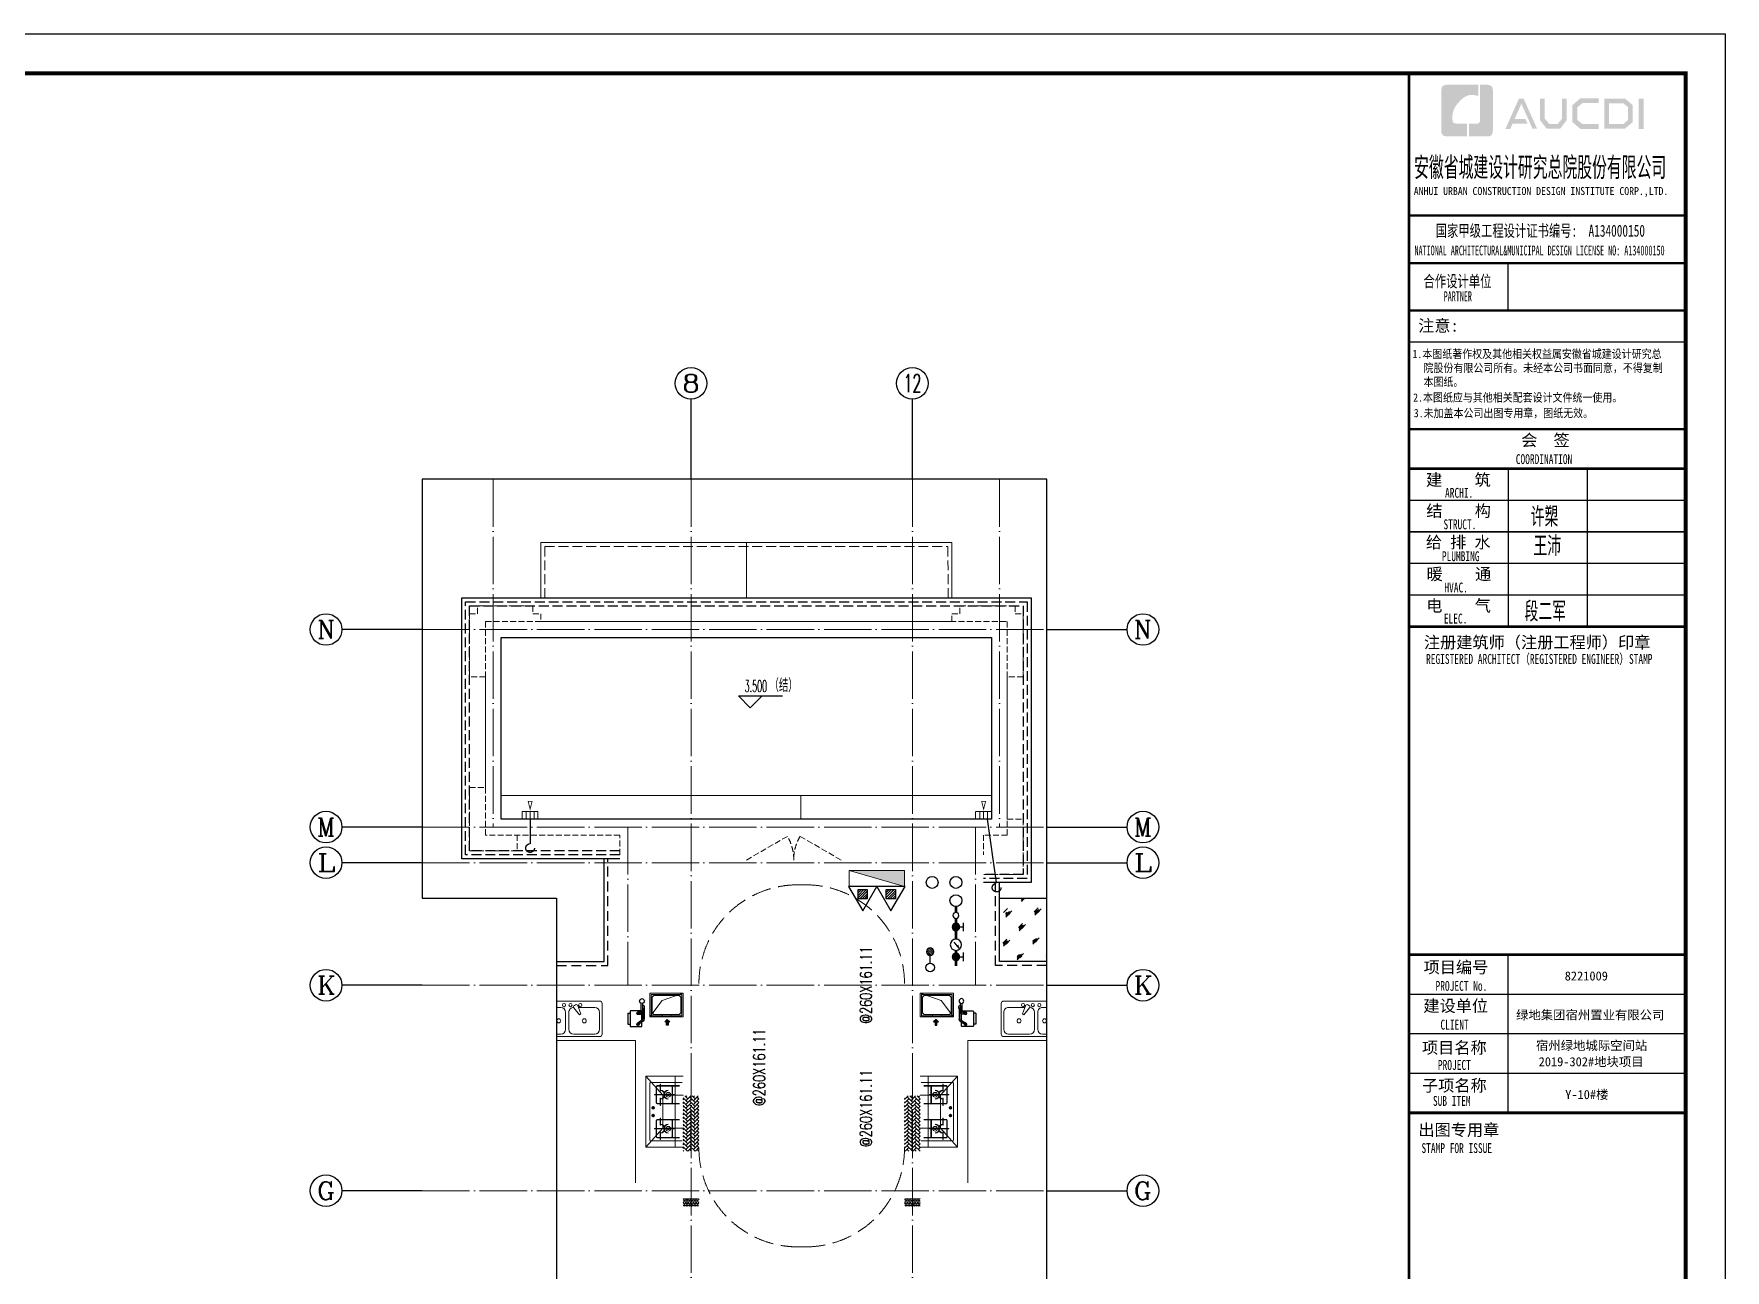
# Model space of a CAD drawing. Extents: x 27938 to 725830, y -209821 to 1628073.
# Drawn here: x 414690 to 436080, y 56657 to 72298 of the extents above; entities that cross this region are included whole.
import ezdxf
from ezdxf.enums import TextEntityAlignment as Align

# ---------------------------------------------------------------- set-up
doc = ezdxf.new("R2010")
doc.units = 0
doc.header["$LTSCALE"] = 1000
doc.header["$MEASUREMENT"] = 0
for name, pattern in [('#P_--_20B1_001_t3$0$DASH', [0.35, 0.25, -0.1]), ('__DASH', [0.35, 0.25, -0.1]), ('DASH', [0.35, 0.25, -0.1]), ('DOTE', [2.42, 2, -0.2, 0.02, -0.2]), ('HIDDEN', [0.375, 0.25, -0.125])]:
    doc.linetypes.add(name, pattern=pattern)
for name, color, linetype in [('AH-FURNITURE', 1, 'Continuous'), ('AXIS', 3, 'Continuous'), ('AXIS_TEXT', 4, 'Continuous'), ('DIM_ELEV', 3, 'Continuous'), ('DIM_SYMB', 3, 'Continuous'), ('EQUIP_地漏', 7, 'Continuous'), ('EQUIP_消防', 7, 'Continuous'), ('PUB_TEXT', 4, 'Continuous'), ('ROOF', 183, 'Continuous'), ('VPIPE-凝结', 150, 'Continuous'), ('VPIPE-废水', 31, 'Continuous'), ('VPIPE-消防', 1, 'TG_X'), ('VPIPE-给水', 3, 'TG_J'), ('VPIPE-雨水', 4, 'DASH'), ('保温', 6, 'Continuous'), ('图框', 140, 'Continuous'), ('图签文字', 147, 'Continuous'), ('建筑-排气道', 9, 'Continuous'), ('污水', 3, 'Continuous'), ('看线', 251, 'Continuous'), ('给水', 4, 'Continuous')]:
    doc.layers.add(name, color=color, linetype=linetype)
for name, color, linetype, lineweight in [('DOTE', 19, 'DOTE', 9), ('EQUIP_消火栓', 242, 'Continuous', 18), ('LVTRY', 1, 'Continuous', 13), ('PUB_HATCH', 8, 'Continuous', 9), ('STAIR', 2, 'Continuous', 18), ('WINDOW', 144, 'Continuous', 15), ('图签', 147, 'Continuous', 18), ('平面-分水线', 214, 'Continuous', 15), ('平面-排水沟', 86, 'Continuous', 15), ('平面-看线', 45, 'Continuous', 15), ('立面-洞口示意', 152, 'Continuous', 13)]:
    doc.layers.add(name, color=color, linetype=linetype, lineweight=lineweight)
doc.layers.add('yichutu', color=7, linetype='Continuous', true_color=0xffffff, plot=False)
doc.styles.add('_TCH_AXIS', font='COMPLEX', dxfattribs={"bigfont": 'GBCBIG'})
doc.styles.add('_TCH_DIM', font='SIMPLEX.shx', dxfattribs={"width": 0.7, "bigfont": 'GBCBIG.shx'})
doc.styles.add('COMPLEX', font='COMPLEX')
doc.styles.add('DIM_FONT', font='SIMPLEX.shx', dxfattribs={"width": 0.56})
doc.styles.add('HT', font='')
doc.styles.add('TG_LINETYPE', font='SIMPLEX', dxfattribs={"width": 0.8, "height": 3, "bigfont": 'HZTXT'})
doc.styles.add('宋体', font='', dxfattribs={"height": 50})
doc.styles.add('建筑图签-1', font='', dxfattribs={"width": 0.7})
doc.styles.add('建筑图签-2', font='TXT.shx', dxfattribs={"width": 0.5, "bigfont": 'HZTXT.shx'})
doc.styles.get('HT').set_extended_font_data('SimHei')
doc.styles.get('宋体').set_extended_font_data('SimSun')
doc.styles.get('建筑图签-1').set_extended_font_data('SimHei')
doc.linetypes.add('TG_J', pattern='A,2,-0.22,["J",TG_LINETYPE,S=0.1,R=0,X=-0.18,Y=-0.15],0', length=2.22)
doc.linetypes.add('TG_X', pattern='A,4,-0.3,["X",TG_LINETYPE,S=0.1,R=0,X=-0.23,Y=-0.15],0', length=4.3)
pattern_1 = [(45, (-79480.94, -466186.094), (0, 47.4157523), [100.584, -33.528]), (135, (-79457.232, -466162.387), (3e-15, 47.4157523), [100.584, -33.528])]
pattern_2 = [(90, (-79480.94, -467536.094), (-16.49778, 1e-15), [9.525, -19.05]), (210, (-79480.94, -467536.094), (8.24889, -14.2874966), [9.525, -19.05]), (150, (-79480.94, -467526.569), (-8.24889, -14.2874966), [9.525, -19.05])]

# ---------------------------------------------------------------- blocks, each defined once
blk = doc.blocks.new('A$C60D053AF')
at = {"layer": 'AH-FURNITURE', "color": 8}
for p, q in [((233, -90), (128, -90)), ((233, -110), (128, -110)), ((193, -71), (328, -71)), ((193, -91), (328, -91)), ((245, -129), (245, -122)), ((265, -129), (265, -122)), ((342, -97), (370, -143)), ((356, -83), (384, -129)), ((255, -281), (255, -251)), ((255, -281), (393, -281)), ((393, -281), (393, -251))]:
    blk.add_line(p, q, dxfattribs=at)
for points in [[(170, -68, 1), (170, -94), (193, -94), (193, -68)], [(234, -251), (414, -251, 0.414214), (424, -241), (424, -111, 0.414214), (414, -101), (234, -101, 0.414214), (224, -111), (224, -241, 0.414214)], [(268, -122), (268, -107, 0.414214), (248, -87), (233, -87), (233, -113), (242, -113), (242, -122)], [(242, -152, 1), (268, -152), (268, -129), (242, -129)], [(384, -161, 1), (402, -143), (386, -127), (368, -145)]]:
    blk.add_lwpolyline(points, format="xyb", close=True, dxfattribs=at)
for centre, radius in [((100, -100), 30), ((255, -152), 15), ((255, -152), 10), ((393, -152), 15), ((393, -152), 10)]:
    blk.add_circle(centre, radius, dxfattribs=at)
for radius in [40, 20]:
    blk.add_arc((328, -111), radius, 45, 90, dxfattribs=at)
blk = doc.blocks.new('*U69')
h = blk.add_hatch(color=5)
h.set_gradient(color1=(0, 0, 255), rotation=180, tint=1)
h.paths.add_polyline_path([(0, 0), (-6.35, -6.35), (-6.35, -2.159), (-15, -2.159), (-15, 2.159), (-6.35, 2.159), (-6.35, 6.35)])
at = {"color": 0, "linetype": 'Continuous'}
blk.add_lwpolyline([(0, 0), (-6.35, -6.35), (-6.35, -2.159), (-15, -2.159), (-15, 2.159), (-6.35, 2.159), (-6.35, 6.35)], close=True, dxfattribs=at)
blk = doc.blocks.new('sgrsefv')
at = {"layer": 'PUB_HATCH'}
blk.add_hatch(color=256, dxfattribs=at).paths.add_polyline_path([(1112933, 840916), (1112933, 840646), (1113073, 840646), (1113073, 840661), (1112968, 840661), (1112948, 840681), (1112948, 840881), (1112968, 840901), (1113288, 840901), (1113308, 840881), (1113308, 840681), (1113288, 840661), (1113183, 840661), (1113183, 840646), (1113323, 840646), (1113323, 840916)])
at = {"layer": 'LVTRY', "color": 1}
for p, q in [((1113073, 840661), (1113073, 840646)), ((1113183, 840661), (1113183, 840646))]:
    blk.add_line(p, q, dxfattribs=at)
for points in [[(1112918, 840931), (1113338, 840931), (1113338, 840631), (1112918, 840631)], [(1112933, 840916), (1113323, 840916), (1113323, 840646), (1112933, 840646)], [(1113288, 840661), (1112968, 840661), (1112948, 840681), (1112948, 840881), (1112968, 840901), (1113288, 840901), (1113308, 840881), (1113308, 840681), (1113288, 840661)]]:
    blk.add_lwpolyline(points, close=True, dxfattribs=at)
at = {"layer": '立面-洞口示意'}
blk.add_lwpolyline([(1112918, 840931), (1113182, 840837), (1113338, 840631)], dxfattribs=at)
at = {"layer": '建筑-排气道', "xscale": -5, "yscale": 5, "zscale": 5, "rotation": 270}
blk.add_blockref('*U69', (1113118, 840599), dxfattribs=at)
blk = doc.blocks.new('$TwtSys$00000434')
for p, q in [((-0.5, 0.5), (-0.5, -0.5)), ((-0.5, -0.5), (0.5, 0.5)), ((0.5, 0.5), (-0.5, 0.5)), ((0.5, -0.5), (0.5, 0.5)), ((-0.5, -0.5), (0.5, -0.5))]:
    blk.add_line(p, q)
blk.add_solid([(0.5, -0.5), (0.5, 0.5), (-0.5, -0.5)])
blk = doc.blocks.new('$TwtSys$00000546')
h = blk.add_hatch()
h.set_pattern_fill('ANSI31', color=1, scale=200, style=0)
h.set_pattern_definition([(45, (-38543.802, -6670.83), (-17.67767, 17.67767), [])])
h.paths.add_polyline_path([(-65, 174), (65, 174), (65, 44), (-65, 44)])
at = {"color": 1}
for points in [[(0, 344), (-198, 0), (198, 0)], [(-65, 174), (65, 174), (65, 44), (-65, 44)]]:
    blk.add_lwpolyline(points, close=True, dxfattribs=at)
blk = doc.blocks.new('A$C2705576B')
at = {"layer": '给水'}
h = blk.add_hatch(color=256, dxfattribs=at)
edge = h.paths.add_edge_path()
edge.add_arc((417, -1741), 47.2, 0, 360)
h = blk.add_hatch(color=256, dxfattribs=at)
edge = h.paths.add_edge_path()
edge.add_arc((795, -1741), 47.2, 0, 360)
for p, q in [((363, -1645), (472, -1645)), ((417, -1741), (417, -1645)), ((601, -1768), (525, -1704)), ((525, -1704), (564, -1715)), ((740, -1645), (849, -1645)), ((795, -1741), (795, -1645))]:
    blk.add_line(p, q, dxfattribs=at)
at = {"layer": '给水', "const_width": 35.4}
for points in [[(499, -1741), (302, -1741)], [(903, -1741), (641, -1741)], [(1053, -1741), (978, -1741)]]:
    blk.add_lwpolyline(points, dxfattribs=at)
at = {"layer": '给水'}
for centre, radius in [((417, -1741), 47.2), ((570, -1741), 70.8), ((795, -1741), 47.2), ((941, -1741), 37.5)]:
    blk.add_circle(centre, radius, dxfattribs=at)
blk = doc.blocks.new('$TwtSys$00000141')
at = {"color": 1}
for p, q in [((-47, 4), (-5, 46)), ((-47, 4), (-5, 46)), ((-44, -18), (18, 44)), ((-44, -18), (18, 44)), ((-33, -33), (33, 33)), ((-33, -33), (33, 33)), ((-16, -44), (44, 16)), ((-16, -44), (44, 16)), ((6, -46), (46, -6)), ((6, -46), (46, -6))]:
    blk.add_line(p, q, dxfattribs=at)
blk.add_circle((0, 0), 47, dxfattribs=at)
blk.add_circle((0, 0), 47, dxfattribs=at)
blk = doc.blocks.new('yct-841-594-84100-59399.9999999999-100-1000.0')
at = {"layer": 'yichutu', "color": 7, "true_color": 0xffffff}
blk.add_lwpolyline([(0, 0), (0, 59400), (84100, 59400), (84100, 0)], close=True, dxfattribs=at)
blk = doc.blocks.new('_AXISO')
blk.add_circle((0, 0), 0.5)
at = {"layer": 'AXIS_TEXT', "style": 'COMPLEX', "width": 1.041667}
blk.add_attdef('A', text='', height=0.56, dxfattribs=at).set_placement((-0.25, -0.28), (0.25, -0.28), align=Align.FIT)
blk = doc.blocks.new('DFSFSF')
at = {"layer": '平面-分水线'}
for p, q in [((697142, 775568), (697142, 775668)), ((697342, 775668), (697143, 775668)), ((697193, 775568), (697193, 775668)), ((697243, 775568), (697243, 775668)), ((697292, 775568), (697292, 775668)), ((697342, 775668), (697342, 775568)), ((697342, 775568), (697342, 775668)), ((697342, 775568), (697143, 775568))]:
    blk.add_line(p, q, dxfattribs=at)
blk = doc.blocks.new('DFGDGDGD')
at = {"layer": '平面-分水线', "const_width": 10}
blk.add_lwpolyline([(697268, 775441), (697243, 775541), (697218, 775441)], close=True, dxfattribs=at)
blk.add_blockref('DFSFSF', (0, 0))
blk = doc.blocks.new('院标1')
h = blk.add_hatch(color=150)
h.dxf.hatch_style = 1
h.set_gradient(color1=(33, 113, 253), color2=(33, 113, 253), tint=1, name='INVCURVED')
edge = h.paths.add_edge_path()
edge.add_spline(control_points=[(116373, 648379), (116379, 648379), (116382, 648379), (116391, 648379), (116391, 648379), (116391, 648379), (116616, 648379), (116616, 648379), (116616, 648379), (116616, 648379), (116616, 648054), (116616, 648054), (116616, 648054), (116616, 648054), (116108, 648054), (116108, 648054), (116108, 648054), (116028, 648054), (115963, 648111), (115963, 648199), (115963, 648199), (115963, 648199), (115963, 649215), (115963, 649215), (115963, 649215), (115963, 649295), (116018, 649360), (116108, 649360), (116108, 649360), (116108, 649360), (116897, 649360), (116897, 649360), (116897, 649360), (116897, 649360), (116897, 649080), (116897, 649080), (116897, 649080), (116897, 649080), (116566, 649140), (116356, 648859), (116356, 648859), (116245, 648719), (116240, 648545), (116247, 648466), (116247, 648466), (116254, 648386), (116247, 648466), (116247, 648466), (116247, 648466), (116247, 648466), (116258, 648374), (116373, 648379)], knot_values=[0, 0, 0, 0, 0.071429, 0.071429, 0.071429, 0.107143, 0.142857, 0.142857, 0.142857, 0.178571, 0.214286, 0.214286, 0.214286, 0.25, 0.285714, 0.285714, 0.285714, 0.321429, 0.357143, 0.357143, 0.357143, 0.392857, 0.428571, 0.428571, 0.428571, 0.464286, 0.5, 0.5, 0.5, 0.535714, 0.571429, 0.571429, 0.571429, 0.607143, 0.642857, 0.642857, 0.642857, 0.678571, 0.714286, 0.714286, 0.714286, 0.75, 0.785714, 0.785714, 0.785714, 0.821429, 0.857143, 0.857143, 0.857143, 0.928571, 1, 1, 1, 1], degree=3, periodic=0)
h = blk.add_hatch(color=150)
h.dxf.hatch_style = 1
h.set_gradient(color1=(33, 113, 253), color2=(33, 113, 253), tint=1, name='INVCURVED')
edge = h.paths.add_edge_path()
edge.add_spline(control_points=[(117268, 649215), (117268, 649215), (117268, 648199), (117268, 648199), (117268, 648199), (117268, 648114), (117212, 648054), (117123, 648054), (117123, 648054), (117123, 648054), (116663, 648054), (116663, 648054), (116663, 648054), (116663, 648054), (116663, 648379), (116663, 648379), (116663, 648379), (116663, 648379), (116865, 648379), (116865, 648379), (116865, 648379), (116907, 648379), (116941, 648413), (116941, 648455), (116941, 648455), (116941, 648455), (116941, 649360), (116941, 649360), (116941, 649360), (116941, 649360), (117123, 649360), (117123, 649360), (117123, 649360), (117204, 649360), (117268, 649306), (117268, 649215)], knot_values=[0, 0, 0, 0, 0.1, 0.1, 0.1, 0.15, 0.2, 0.2, 0.2, 0.25, 0.3, 0.3, 0.3, 0.35, 0.4, 0.4, 0.4, 0.45, 0.5, 0.5, 0.5, 0.55, 0.6, 0.6, 0.6, 0.65, 0.7, 0.7, 0.7, 0.75, 0.8, 0.8, 0.8, 0.9, 1, 1, 1, 1], degree=3, periodic=0)
blk = doc.blocks.new('A$C4D993397')
at = {"layer": '图框'}
h = blk.add_hatch(color=256, dxfattribs=at)
h.paths.add_polyline_path([(40957, -821), (41019, -821), (41019, -1206), (40957, -1206)])
h.paths.add_polyline_path([(40580, -879), (40580, -1142), (40761, -1142), (40823, -1089), (40823, -929), (40762, -879)], flags=16)
h.paths.add_polyline_path([(40521, -820), (40521, -1201), (40782, -1201), (40882, -1116), (40882, -902), (40784, -820)])
h.paths.add_polyline_path([(40450, -818), (40450, -876), (40246, -876), (40180, -931), (40180, -1091), (40246, -1142), (40451, -1142), (40451, -1203), (40219, -1203), (40118, -1116), (40118, -902), (40217, -818)])
h.paths.add_polyline_path([(39708, -819), (39769, -819), (39769, -1074), (39826, -1140), (39931, -1140), (39988, -1074), (39988, -819), (40045, -819), (40045, -1093), (39963, -1202), (39794, -1202), (39708, -1092)])
h.paths.add_polyline_path([(39442, -820), (39501, -820), (39672, -1202), (39614, -1202), (39473, -885), (39386, -1079), (39522, -1079), (39552, -1137), (39361, -1137), (39332, -1203), (39271, -1203)])
for p, q in [((38052, -2300), (41552, -2300)), ((38052, -2300), (41552, -2300)), ((38052, -2900), (41552, -2900))]:
    blk.add_line(p, q, dxfattribs=at)
blk.add_lwpolyline([(0, 0), (42050, 0), (42050, -29700), (0, -29700)], close=True, dxfattribs=at)
blk.add_lwpolyline([(0, 0), (42050, 0), (42050, -29700), (0, -29700)], close=True, dxfattribs=at)
at = {"layer": '图框', "const_width": 50}
blk.add_lwpolyline([(41550, -29200), (41550, -500), (1250, -500), (1250, -29200)], close=True, dxfattribs=at)
at = {"layer": '图框'}
for points, const_width in [([(38052, -29200), (38052, -500)], 35), ([(38052, -2300), (41552, -2300)], 30), ([(38052, -2900), (41552, -2900)], 30), ([(38052, -2900), (41552, -2900)], 30), ([(39302, -2900), (39302, -3500)], 17.5), ([(38052, -3500), (41552, -3500)], 30), ([(38052, -3500), (41552, -3500)], 30), ([(38052, -3900), (41552, -3900)], 17.5), ([(38057, -5000), (41557, -5000)], 30), ([(38057, -5500), (41557, -5500)], 35), ([(38057, -5500), (41557, -5500)], 35), ([(39307, -5500), (39307, -7500)], 17.5), ([(40307, -5500), (40307, -7500)], 17.5), ([(38057, -5900), (41557, -5900)], 17.5), ([(38057, -6300), (41557, -6300)], 17.5), ([(38057, -6700), (41557, -6700)], 17.5), ([(38057, -7100), (41557, -7100)], 17.5), ([(38057, -7500), (41557, -7500)], 35), ([(38052, -11650), (41552, -11650)], 35), ([(38052, -11650), (41552, -11650)], 35), ([(39302, -13650), (39302, -11650)], 17.5), ([(38052, -12150), (41552, -12150)], 17.5), ([(38052, -12650), (41552, -12650)], 17.5), ([(38052, -13150), (41552, -13150)], 17.5), ([(41552, -13650), (38052, -13650)], 35)]:
    blk.add_lwpolyline(points, dxfattribs=dict(at, const_width=const_width))
at = {"xscale": 0.5, "yscale": 0.5, "zscale": 0.5}
blk.add_blockref('院标1', (-19522, -325325), dxfattribs=at)
at = {"layer": '图框'}
for s, height, style, width, p in [('ANHUI URBAN CONSTRUCTION DESIGN INSTITUTE CORP.,LTD.', 100, '建筑图签-1', 0.91, (38112, -2039)), ('NATIONAL ARCHITECTURAL&MUNICIPAL DESIGN LICENSE NO: A134000150', 125, '建筑图签-1', 0.6, (38121, -2803)), ('PARTNER', 125, '建筑图签-1', 0.6, (38490, -3383)), ('1.本图纸著作权及其他相关权益属安徽省城建设计研究总', 105, 'HT', 0.88, (38095, -4103)), ('院股份有限公司所有。未经本公司书面同意，不得复制', 105, 'HT', 0.88, (38235, -4280)), ('本图纸。', 105, 'HT', 0.88, (38235, -4456)), (' 2.本图纸应与其他相关配套设计文件统一使用。 ', 105, 'HT', 0.88, (38040, -4654)), ('3.未加盖本公司出图专用章，图纸无效。', 105, 'HT', 0.88, (38111, -4851)), ('COORDINATION', 125, '建筑图签-1', 0.7, (39402, -5443)), ('ARCHI.', 125, '建筑图签-1', 0.7, (38507, -5869)), ('STRUCT.', 125, '建筑图签-1', 0.7, (38487, -6268)), ('PLUMBING', 125, '建筑图签-1', 0.7, (38467, -6671)), ('HVAC.', 125, '建筑图签-1', 0.7, (38499, -7067)), ('ELEC.', 125, '建筑图签-1', 0.7, (38492, -7460)), ('REGISTERED ARCHITECT（REGISTERED ENGINEER）STAMP', 125, '建筑图签-1', 0.7, (38267, -7971)), ('PROJECT No.', 125, '建筑图签-1', 0.7, (38387, -12107, -899)), ('CLIENT', 125, '建筑图签-1', 0.7, (38449, -12597)), ('PROJECT', 125, '建筑图签-1', 0.7, (38417, -13107)), ('SUB ITEM', 125, '建筑图签-1', 0.7, (38354, -13562)), ('STAMP FOR ISSUE', 125, '建筑图签-1', 0.7, (38209, -14159))]:
    blk.add_text(s, height=height, dxfattribs=dict(at, style=style, width=width)).set_placement(p)
at = {"layer": '图签', "color": 2, "style": '宋体'}
for s, height, p in [('8221009', 114.7, (40021, -11976)), ('绿地集团宿州置业有限公司', 114.67, (39405, -12469)), ('宿州绿地城际空间站', 114.7, (39657, -12856)), ('2019-302#地块项目', 114.67, (39691, -13061)), ('Y-10#楼', 114.7, (40027, -13476))]:
    blk.add_text(s, height=height, dxfattribs=at).set_placement(p)
at = {"layer": '图签文字', "color": 7, "style": '建筑图签-1'}
for s, height, width, p in [('安徽省城建设计研究总院股份有限公司', 250, 0.55, (38116, -1811)), ('国家甲级工程设计证书编号:  A134000150', 150, 0.7, (38389, -2566)), ('合作设计单位', 150, 0.7, (38235, -3205))]:
    blk.add_text(s, height=height, dxfattribs=dict(at, width=width)).set_placement(p)
for s, p in [('注意:', (38168, -3768)), ('会  签', (39470, -5216)), ('建    筑', (38267, -5717)), ('结    构', (38270, -6110)), ('给 排 水', (38265, -6507)), ('暖    通', (38274, -6909)), ('电    气', (38269, -7309)), ('注册建筑师（注册工程师）印章', (38240, -7773)), ('项目编号', (38236, -11884)), ('建设单位', (38233, -12372)), ('项目名称', (38216, -12901)), ('子项名称', (38216, -13380)), ('出图专用章', (38170, -13941))]:
    blk.add_text(s, height=150, dxfattribs=at).set_placement(p)
at = {"layer": '图签文字', "color": 1, "style": '建筑图签-2', "width": 0.7}
for s, p in [('许槊', (39590, -6236)), ('王沛', (39625, -6606)), ('段二军', (39513, -7434))]:
    blk.add_text(s, height=250, dxfattribs=at).set_placement(p)

msp = doc.modelspace()

# ---------------------------------------------------------------- hatches: boundary and pattern name
at = {"layer": '保温', "linetype": 'Continuous', "ltscale": 10, "true_color": 0x636466}
h = msp.add_hatch(dxfattribs=at)
h.set_pattern_fill('玻璃1', color=251, scale=35, style=0)
h.set_pattern_definition([(45, (138584.95, -546172.44), (-171.45925, 171.45925), [78.4, -201.6]), (45, (138618.55, -546158.44), (-171.45925, 171.45925), [33.6, -246.4]), (45, (138584.95, -546158.44), (-171.45925, 171.45925), [56, -224]), (45, (138601.75, -546172.44), (188.0904, -188.0904), [70, -210]), (45, (138584.95, -546186.44), (-171.45925, 171.45925), [112, -168]), (45, (138584.95, -546144.44), (-171.45925, 171.45925), [28, -252])])
h.paths.add_polyline_path([(427501.5, 60562.3), (427501.5, 61362.4), (426901.5, 61362.4), (426901.5, 60562.3)])
at = {"layer": '保温', "linetype": 'ByBlock', "ltscale": 10}
h = msp.add_hatch(dxfattribs=at)
h.set_pattern_fill('AR-HBONE', color=251, scale=55)
h.set_pattern_definition(pattern_1)
h.paths.add_polyline_path([(423101.6, 58162.4), (423101.6, 58862.4), (422901.6, 58862.4), (422901.6, 58162.4)])
h = msp.add_hatch(dxfattribs=at)
h.set_pattern_fill('AR-HBONE', color=251, scale=55)
h.set_pattern_definition(pattern_1)
h.paths.add_polyline_path([(425701.4, 58162.4), (425701.4, 58862.4), (425901.4, 58862.4), (425901.4, 58162.4)])
at = {"layer": '保温', "linetype": 'Continuous', "ltscale": 10}
h = msp.add_hatch(dxfattribs=at)
h.set_pattern_fill('HEX', color=251, scale=10, angle=90, style=0)
h.set_pattern_definition(pattern_2)
h.paths.add_polyline_path([(423101.6, 57462.4), (423101.6, 57562.4), (422901.6, 57562.4), (422901.6, 57462.4)])
h = msp.add_hatch(dxfattribs=at)
h.set_pattern_fill('HEX', color=251, scale=10, angle=90, style=0)
h.set_pattern_definition(pattern_2)
h.paths.add_polyline_path([(425701.4, 57462.4), (425701.4, 57562.4), (425901.4, 57562.4), (425901.4, 57462.4)])

# ---------------------------------------------------------------- linework, layer by layer
at = {"layer": 'AXIS'}
for p, q in [((423001.5, 66662.4), (423001.5, 67677)), ((425801.5, 66662.4), (425801.5, 67677)), ((419601.5, 64762.4), (418586.9, 64762.4)), ((427501.5, 64762.4), (428516.1, 64762.4)), ((419601.5, 62262.4), (418586.9, 62262.4)), ((427501.5, 62262.4), (428516.1, 62262.4)), ((419601.5, 61812.4), (418586.9, 61812.4)), ((427501.5, 61812.4), (428516.1, 61812.4)), ((419601.5, 60262.4), (418586.9, 60262.4)), ((427501.5, 60262.4), (428516.1, 60262.4)), ((419601.5, 57662.4), (418586.9, 57662.4)), ((427501.5, 57662.4), (428516.1, 57662.4))]:
    msp.add_line(p, q, dxfattribs=at)
at = {"layer": 'DIM_ELEV'}
for p, q in [((423751.5, 63772), (423601.5, 63922)), ((423601.5, 63922), (424159.2, 63922)), ((423751.5, 63772), (423901.5, 63922))]:
    msp.add_line(p, q, dxfattribs=at)
at = {"layer": 'DIM_SYMB'}
msp.add_lwpolyline([(419601.5, 66662.4), (419601.5, 61362.4), (421301.5, 61362.4), (421301.5, 53162.4), (427501.5, 53162.4), (427501.5, 66662.4)], close=True, dxfattribs=at)
at = {"layer": 'DOTE', "linetype": 'DOTE', "ltscale": 0.3}
for p, q in [((420501.5, 66662.4), (420501.5, 62262.4)), ((423001.5, 66662.4), (423001.5, 56162.4)), ((425801.5, 66662.4), (425801.5, 56162.4)), ((426901.5, 66662.4), (426901.5, 62262.4)), ((419601.5, 64762.4), (427501.5, 64762.4)), ((419601.5, 62262.4), (427501.5, 62262.4)), ((422201.5, 62262.4), (422201.5, 60262.4)), ((426601.5, 62262.4), (426601.5, 60262.4)), ((419601.5, 61812.4), (427501.5, 61812.4)), ((419601.5, 60262.4), (427501.5, 60262.4)), ((419601.5, 57662.4), (427501.5, 57662.4))]:
    msp.add_line(p, q, dxfattribs=at)
at = {"layer": 'LVTRY'}
for p, q in [((421301.5, 60062.4), (421845.8, 60062.4)), ((421354.9, 59980.5), (421301.5, 59980.5)), ((421416.3, 59704.4), (421416.3, 59919.2)), ((421457.2, 59919.2), (421457.2, 59704.4)), ((421591.5, 59889.6), (421521.2, 59975)), ((421541.1, 60014), (421526.8, 60005.7)), ((421570.4, 60003.4), (421609.3, 59899.8)), ((421784.5, 59980.5), (421579, 59980.5)), ((421609.3, 59899.8), (421591.5, 59889.6)), ((421845.8, 59704.4), (421845.8, 59919.2)), ((421876.5, 60031.7), (421876.5, 59643)), ((426925.6, 60031.7), (426925.6, 59643)), ((427500.6, 60062.4), (426956.2, 60062.4)), ((426956.2, 59704.4), (426956.2, 59919.2)), ((427017.6, 59980.5), (427223.1, 59980.5)), ((427231.7, 60003.4), (427192.8, 59899.8)), ((427192.8, 59899.8), (427210.6, 59889.6)), ((427210.6, 59889.6), (427280.9, 59975)), ((427261, 60014), (427275.3, 60005.7)), ((427344.9, 59919.2), (427344.9, 59704.4)), ((427385.8, 59704.4), (427385.8, 59919.2)), ((427447.2, 59980.5), (427500.6, 59980.5)), ((421301.5, 59643), (421354.9, 59643)), ((421845.8, 59612.4), (421301.5, 59612.4)), ((421518.6, 59643), (421784.5, 59643)), ((426956.2, 59612.4), (427500.6, 59612.4)), ((427283.5, 59643), (427017.6, 59643)), ((427500.6, 59643), (427447.2, 59643)), ((422481.5, 58302.4), (422481.5, 59022.4)), ((422491.5, 59032.4), (422891.5, 59032.4)), ((422541.5, 58879.6), (422669, 58879.6)), ((422541.5, 58875.1), (422541.5, 58879.6)), ((422669, 58875.1), (422541.5, 58875.1)), ((422561.5, 58982.4), (422561.5, 58772.4)), ((422566.5, 58982.4), (422566.5, 58772.4)), ((422856.5, 58992.4), (422571.5, 58992.4)), ((422856.5, 58987.4), (422571.5, 58987.4)), ((422611.8, 59012.4), (422611.8, 58922.4)), ((422616.3, 59012.4), (422611.8, 59012.4)), ((422611.8, 58922.4), (422616.3, 58922.4)), ((422611.8, 58742.4), (422611.8, 58832.4)), ((422611.8, 58832.4), (422616.3, 58832.4)), ((422616.3, 58922.4), (422616.3, 59012.4)), ((422616.3, 58832.4), (422616.3, 58742.4)), ((422786.5, 58879.6), (422659, 58879.6)), ((422659, 58879.6), (422659, 58875.1)), ((422659, 58875.1), (422786.5, 58875.1)), ((422669, 58879.6), (422669, 58875.1)), ((422761.5, 58772.4), (422761.5, 58982.4)), ((422766.5, 58772.4), (422766.5, 58982.4)), ((422786.5, 58875.1), (422786.5, 58879.6)), ((422801.5, 59022.4), (422801.5, 58302.4)), ((422801.5, 58454.3), (422801.5, 58869.4)), ((426311.5, 59032.4), (425911.5, 59032.4)), ((425946.5, 58992.4), (426231.5, 58992.4)), ((425946.5, 58987.4), (426231.5, 58987.4)), ((426001.5, 59022.4), (426001.5, 58302.4)), ((426001.5, 58454.3), (426001.5, 58869.4)), ((426016.5, 58879.6), (426144, 58879.6)), ((426016.5, 58875.1), (426016.5, 58879.6)), ((426144, 58875.1), (426016.5, 58875.1)), ((426036.5, 58772.4), (426036.5, 58982.4)), ((426041.5, 58772.4), (426041.5, 58982.4)), ((426261.5, 58879.6), (426134, 58879.6)), ((426134, 58879.6), (426134, 58875.1)), ((426134, 58875.1), (426261.5, 58875.1)), ((426144, 58879.6), (426144, 58875.1)), ((426186.8, 58922.4), (426186.8, 59012.4)), ((426186.8, 59012.4), (426191.3, 59012.4)), ((426191.3, 58922.4), (426186.8, 58922.4)), ((426191.3, 58832.4), (426186.8, 58832.4)), ((426186.8, 58832.4), (426186.8, 58742.4)), ((426191.3, 59012.4), (426191.3, 58922.4)), ((426191.3, 58742.4), (426191.3, 58832.4)), ((426236.5, 58982.4), (426236.5, 58772.4)), ((426241.5, 58982.4), (426241.5, 58772.4)), ((426261.5, 58875.1), (426261.5, 58879.6)), ((426321.5, 58302.4), (426321.5, 59022.4)), ((422502.1, 58712.4), (422540.9, 58712.4)), ((422502.1, 58612.4), (422540.9, 58612.4)), ((422521.5, 58693), (422521.5, 58731.8)), ((422521.5, 58593), (422521.5, 58631.8)), ((422571.5, 58767.4), (422856.5, 58767.4)), ((422571.5, 58762.4), (422856.5, 58762.4)), ((422616.3, 58742.4), (422611.8, 58742.4)), ((426231.5, 58767.4), (425946.5, 58767.4)), ((426231.5, 58762.4), (425946.5, 58762.4)), ((426186.8, 58742.4), (426191.3, 58742.4)), ((426300.9, 58712.4), (426262.1, 58712.4)), ((426300.9, 58612.4), (426262.1, 58612.4)), ((426281.5, 58693), (426281.5, 58731.8)), ((426281.5, 58593), (426281.5, 58631.8)), ((422669, 58449.6), (422541.5, 58449.6)), ((422541.5, 58449.6), (422541.5, 58445.1)), ((422541.5, 58445.1), (422669, 58445.1)), ((422561.5, 58342.4), (422561.5, 58552.4)), ((422566.5, 58342.4), (422566.5, 58552.4)), ((422571.5, 58562.4), (422856.5, 58562.4)), ((422571.5, 58557.4), (422856.5, 58557.4)), ((422611.8, 58582.4), (422611.8, 58492.4)), ((422616.3, 58582.4), (422611.8, 58582.4)), ((422611.8, 58492.4), (422616.3, 58492.4)), ((422611.8, 58312.4), (422611.8, 58402.4)), ((422611.8, 58402.4), (422616.3, 58402.4)), ((422616.3, 58492.4), (422616.3, 58582.4)), ((422616.3, 58402.4), (422616.3, 58312.4)), ((422659, 58445.1), (422659, 58449.6)), ((422659, 58449.6), (422786.5, 58449.6)), ((422786.5, 58445.1), (422659, 58445.1)), ((422669, 58445.1), (422669, 58449.6)), ((422761.5, 58552.4), (422761.5, 58342.4)), ((422766.5, 58552.4), (422766.5, 58342.4)), ((422786.5, 58449.6), (422786.5, 58445.1)), ((426231.5, 58562.4), (425946.5, 58562.4)), ((426231.5, 58557.4), (425946.5, 58557.4)), ((426144, 58449.6), (426016.5, 58449.6)), ((426016.5, 58449.6), (426016.5, 58445.1)), ((426016.5, 58445.1), (426144, 58445.1)), ((426036.5, 58552.4), (426036.5, 58342.4)), ((426041.5, 58552.4), (426041.5, 58342.4)), ((426134, 58445.1), (426134, 58449.6)), ((426134, 58449.6), (426261.5, 58449.6)), ((426261.5, 58445.1), (426134, 58445.1)), ((426144, 58445.1), (426144, 58449.6)), ((426186.8, 58492.4), (426186.8, 58582.4)), ((426186.8, 58582.4), (426191.3, 58582.4)), ((426191.3, 58492.4), (426186.8, 58492.4)), ((426191.3, 58402.4), (426186.8, 58402.4)), ((426186.8, 58402.4), (426186.8, 58312.4)), ((426191.3, 58582.4), (426191.3, 58492.4)), ((426191.3, 58312.4), (426191.3, 58402.4)), ((426236.5, 58342.4), (426236.5, 58552.4)), ((426241.5, 58342.4), (426241.5, 58552.4)), ((426261.5, 58449.6), (426261.5, 58445.1)), ((422891.5, 58292.4), (422491.5, 58292.4)), ((422856.5, 58337.4), (422571.5, 58337.4)), ((422856.5, 58332.4), (422571.5, 58332.4)), ((422616.3, 58312.4), (422611.8, 58312.4)), ((425911.5, 58292.4), (426311.5, 58292.4)), ((425946.5, 58337.4), (426231.5, 58337.4)), ((425946.5, 58332.4), (426231.5, 58332.4)), ((426186.8, 58312.4), (426191.3, 58312.4))]:
    msp.add_line(p, q, dxfattribs=at)
at = {"layer": 'LVTRY', "color": 251}
for p, q in [((422647.3, 58869.4), (422431.3, 59112.4)), ((422901.5, 59112.4), (422431.3, 59112.4)), ((422431.3, 59112.4), (422431.3, 58212.4)), ((422801.5, 58212.4), (422801.5, 59112.4)), ((425901.5, 59112.4), (426371.7, 59112.4)), ((426001.5, 58212.4), (426001.5, 59112.4)), ((426155.8, 58869.4), (426371.7, 59112.4)), ((426371.7, 59112.4), (426371.7, 58212.4)), ((422901.5, 58869.4), (422647.3, 58869.4)), ((422647.3, 58869.4), (422647.3, 58454.3)), ((425901.5, 58869.4), (426155.8, 58869.4)), ((426155.8, 58869.4), (426155.8, 58454.3)), ((422431.3, 58212.4), (422647.3, 58454.3)), ((422647.3, 58454.3), (422901.5, 58454.3)), ((426155.8, 58454.3), (425901.5, 58454.3)), ((426371.7, 58212.4), (426155.8, 58454.3)), ((422431.3, 58212.4), (422901.5, 58212.4)), ((426371.7, 58212.4), (425901.5, 58212.4))]:
    msp.add_line(p, q, dxfattribs=at)
at = {"layer": 'LVTRY'}
for points in [[(422301.5, 57762.4), (422301.5, 59562.4), (421301.5, 59562.4)], [(426501.5, 57762.4), (426501.5, 59562.4), (427501.5, 59562.4)]]:
    msp.add_lwpolyline(points, dxfattribs=at)
for centre, radius in [((421395.8, 60011.2), 20.5), ((421477.7, 60011.2), 20.5), ((421600.4, 60011.2), 20.5), ((427201.7, 60011.2), 20.5), ((427324.4, 60011.2), 20.5), ((427406.2, 60011.2), 20.5), ((421329.4, 59811.8), 25.6), ((421651.5, 59811.8), 25.6), ((427150.6, 59811.8), 25.6), ((427472.7, 59811.8), 25.6), ((422714, 58877.4), 29.7), ((422714, 58877.4), 11.7), ((426089, 58877.4), 29.7), ((426089, 58877.4), 11.7), ((422521.5, 58712.4), 17), ((422521.5, 58612.4), 17), ((426281.5, 58712.4), 17), ((426281.5, 58612.4), 17), ((422714, 58447.4), 29.7), ((422714, 58447.4), 11.7), ((426089, 58447.4), 29.7), ((426089, 58447.4), 11.7)]:
    msp.add_circle(centre, radius, dxfattribs=at)
for centre, radius, start, end in [((421354.9, 59919.2), 61.4, 0.00001, 90.00001), ((421518.6, 59919.2), 61.4, 90.00001, 180.00001), ((421537, 59988), 20.5, 120.00001, 219.46233), ((421551.3, 59996.3), 20.5, 20.53769, 120.00001), ((421784.5, 59919.2), 61.4, 0.00001, 90.00001), ((421845.8, 60031.7), 30.7, 0.00001, 90.00001), ((426956.2, 60031.7), 30.7, 89.99999, 179.99999), ((427017.6, 59919.2), 61.4, 89.99999, 179.99999), ((427250.8, 59996.3), 20.5, 59.99999, 159.46231), ((427265.1, 59988), 20.5, 320.53767, 59.99999), ((427283.5, 59919.2), 61.4, 359.99999, 89.99999), ((427447.2, 59919.2), 61.4, 89.99999, 179.99999), ((421354.9, 59704.4), 61.4, 270.00001, 0.00001), ((421518.6, 59704.4), 61.4, 180.00001, 270.00001), ((421784.5, 59704.4), 61.4, 270.00001, 0.00001), ((427017.6, 59704.4), 61.4, 179.99999, 269.99999), ((427283.5, 59704.4), 61.4, 269.99999, 359.99999), ((427447.2, 59704.4), 61.4, 179.99999, 269.99999), ((421845.8, 59643), 30.7, 270.00001, 0.00001), ((426956.2, 59643), 30.7, 179.99999, 269.99999), ((422491.5, 59022.4), 10, 90, 180), ((422571.5, 58982.4), 10, 90, 180), ((422571.5, 58982.4), 5, 90, 180), ((422614, 58877.4), 56.7, 2.27424, 87.72576), ((422614, 58877.4), 52.2, 2.47041, 87.52959), ((422614, 58877.4), 56.7, 272.27424, 357.72576), ((422614, 58877.4), 52.2, 272.47041, 357.52959), ((422714, 58877.4), 56.7, 92.27424, 177.72576), ((422714, 58877.4), 56.7, 182.27424, 267.72576), ((422714, 58877.4), 52.2, 92.47041, 177.52959), ((422714, 58877.4), 52.2, 182.47041, 267.52959), ((422756.5, 58982.4), 10, 0, 90), ((422756.5, 58982.4), 5, 0, 90), ((422791.5, 59022.4), 10, 0, 90), ((426011.5, 59022.4), 10, 90, 180), ((426046.5, 58982.4), 10, 90, 180), ((426046.5, 58982.4), 5, 90, 180), ((426089, 58877.4), 56.7, 2.27424, 87.72576), ((426089, 58877.4), 52.2, 2.47041, 87.52959), ((426089, 58877.4), 56.7, 272.27424, 357.72576), ((426089, 58877.4), 52.2, 272.47041, 357.52959), ((426189, 58877.4), 56.7, 92.27424, 177.72576), ((426189, 58877.4), 56.7, 182.27424, 267.72576), ((426189, 58877.4), 52.2, 92.47041, 177.52959), ((426189, 58877.4), 52.2, 182.47041, 267.52959), ((426231.5, 58982.4), 10, 0, 90), ((426231.5, 58982.4), 5, 0, 90), ((426311.5, 59022.4), 10, 0, 90), ((422571.5, 58772.4), 10, 180, 270), ((422571.5, 58772.4), 5, 180, 270), ((422756.5, 58772.4), 5, 270, 0), ((422756.5, 58772.4), 10, 270, 0), ((426046.5, 58772.4), 10, 180, 270), ((426046.5, 58772.4), 5, 180, 270), ((426231.5, 58772.4), 5, 270, 0), ((426231.5, 58772.4), 10, 270, 0), ((422571.5, 58552.4), 10, 90, 180), ((422571.5, 58552.4), 5, 90, 180), ((422614, 58447.4), 56.7, 2.27424, 87.72576), ((422614, 58447.4), 52.2, 2.47041, 87.52959), ((422614, 58447.4), 56.7, 272.27424, 357.72576), ((422614, 58447.4), 52.2, 272.47041, 357.52959), ((422714, 58447.4), 56.7, 92.27424, 177.72576), ((422714, 58447.4), 56.7, 182.27424, 267.72576), ((422714, 58447.4), 52.2, 92.47041, 177.52959), ((422714, 58447.4), 52.2, 182.47041, 267.52959), ((422756.5, 58552.4), 10, 0, 90), ((422756.5, 58552.4), 5, 0, 90), ((426046.5, 58552.4), 10, 90, 180), ((426046.5, 58552.4), 5, 90, 180), ((426089, 58447.4), 56.7, 2.27424, 87.72576), ((426089, 58447.4), 52.2, 2.47041, 87.52959), ((426089, 58447.4), 56.7, 272.27424, 357.72576), ((426089, 58447.4), 52.2, 272.47041, 357.52959), ((426189, 58447.4), 56.7, 92.27424, 177.72576), ((426189, 58447.4), 56.7, 182.27424, 267.72576), ((426189, 58447.4), 52.2, 92.47041, 177.52959), ((426189, 58447.4), 52.2, 182.47041, 267.52959), ((426231.5, 58552.4), 10, 0, 90), ((426231.5, 58552.4), 5, 0, 90), ((422491.5, 58302.4), 10, 180, 270), ((422571.5, 58342.4), 10, 180, 270), ((422571.5, 58342.4), 5, 180, 270), ((422756.5, 58342.4), 5, 270, 0), ((422756.5, 58342.4), 10, 270, 0), ((422791.5, 58302.4), 10, 270, 0), ((426011.5, 58302.4), 10, 180, 270), ((426046.5, 58342.4), 10, 180, 270), ((426046.5, 58342.4), 5, 180, 270), ((426231.5, 58342.4), 5, 270, 0), ((426231.5, 58342.4), 10, 270, 0), ((426311.5, 58302.4), 10, 270, 0)]:
    msp.add_arc(centre, radius, start, end, dxfattribs=at)
at = {"layer": 'ROOF', "ltscale": 0.8}
msp.add_lwpolyline([(422101.5, 61862.4), (420101.5, 61862.4), (420101.5, 65162.4), (427301.5, 65162.4), (427301.5, 61562.4), (426701.5, 61562.4)], dxfattribs=at)
at = {"layer": 'ROOF', "linetype": '__DASH', "ltscale": 0.5}
for points in [[(422101.5, 61912.4), (420151.5, 61912.4), (420151.5, 65112.4), (427251.5, 65112.4), (427251.5, 61612.4), (426701.5, 61612.4)], [(422101.5, 61962.4), (420201.5, 61962.4), (420201.5, 65062.4), (427201.5, 65062.4), (427201.5, 61662.4), (426701.5, 61662.4)]]:
    msp.add_lwpolyline(points, dxfattribs=at)
at = {"layer": 'ROOF', "ltscale": 0.8}
msp.add_lwpolyline([(426801.5, 62362.4), (422301.5, 62362.4), (420601.5, 62362.4), (420601.5, 64662.4), (426801.5, 64662.4)], close=True, dxfattribs=at)
at = {"layer": 'STAIR', "color": 130}
msp.add_lwpolyline([(421101.8, 65162.4), (421101.5, 65862.4), (426301.6, 65862.4), (426301.9, 65162.4)], dxfattribs=at)
at = {"layer": 'STAIR', "color": 130, "linetype": '#P_--_20B1_001_t3$0$DASH', "ltscale": 0.5}
msp.add_lwpolyline([(421151.8, 65162.4), (421151.6, 65812.4), (426251.6, 65812.4), (426251.9, 65162.4)], dxfattribs=at)
at = {"layer": 'STAIR', "color": 251, "linetype": 'DASH'}
for points in [[(423101.5, 60282.4, -0.4142136), (424351.5, 61532.4), (424451.5, 61532.4, -0.4142136), (425701.5, 60282.4)], [(423101.5, 58202.4, 0.4142136), (424351.5, 56952.4), (424451.5, 56952.4, 0.4142136), (425701.5, 58202.4)]]:
    msp.add_lwpolyline(points, format="xyb", dxfattribs=at)
at = {"layer": 'VPIPE-凝结'}
for p, q in [((420966.5, 62362.4), (420966.5, 62052.4)), ((426866.5, 61562.4), (426751.1, 62362.4)), ((426026.5, 60542.4), (426026.5, 60640.4))]:
    msp.add_line(p, q, dxfattribs=at)
at = {"layer": 'VPIPE-废水'}
msp.add_circle((426026.5, 60487.4), 55, dxfattribs=at)
at = {"layer": 'VPIPE-消防', "linetype": 'Continuous'}
msp.add_circle((426051.5, 61562.4), 75, dxfattribs=at)
at = {"layer": 'VPIPE-给水', "linetype": 'Continuous'}
for centre in [(426351.5, 61562.4), (426351.5, 61332.4)]:
    msp.add_circle(centre, 75, dxfattribs=at)
at = {"layer": 'VPIPE-雨水'}
for centre in [(420966.5, 61997.4), (426866.5, 61497.4)]:
    msp.add_circle(centre, 55, dxfattribs=at)
at = {"layer": 'WINDOW', "color": 250, "linetype": 'DASH', "ltscale": 0.3}
for points in [[(423701.5, 61845.7), (424221.1, 62145.7, -0.1316523), (424301.5, 61845.7)], [(424899.7, 61845.7), (424380.1, 62145.7, 0.1316523), (424299.7, 61845.7)]]:
    msp.add_lwpolyline(points, format="xyb", dxfattribs=at)
at = {"layer": '保温', "color": 132, "linetype": 'Continuous', "ltscale": 10}
msp.add_lwpolyline([(426901.5, 61362.4), (427501.5, 61362.4)], dxfattribs=at)
at = {"layer": '平面-排水沟'}
for p, q in [((423701.8, 65162.4), (423701.8, 65862.4)), ((420601.5, 62662.4), (426801.5, 62662.4)), ((424392, 62662.4), (424392, 62362.4))]:
    msp.add_line(p, q, dxfattribs=at)
at = {"layer": '平面-看线', "linetype": 'DASH', "ltscale": 0.3}
for points in [[(422101.5, 61912.4), (422101.5, 62162.4), (420801.5, 62162.4), (420801.5, 61962.4), (420201.5, 61962.4), (420201.5, 62762.4), (420401.5, 62762.4), (420401.5, 64162.4), (420201.8, 64162.4), (420201.8, 64962.4), (420301.8, 64962.4), (420301.8, 65062.4), (420591.8, 65062.4), (420591.8, 65062.4), (420711.8, 65062.4), (420711.8, 65062.4), (421001.8, 65062.4), (421001.8, 64962.4), (421101.8, 64962.4), (421101.8, 64862.4), (426301.3, 64862.4), (426301.3, 64962.4), (426401.3, 64962.4), (426401.3, 65062.4), (426691.3, 65062.4), (426691.3, 65062.4), (426811.3, 65062.4), (426811.3, 65062.4), (427101.3, 65062.4), (427101.3, 64962.4), (427201.3, 64962.4), (427201.3, 64162.4), (427001.5, 64162.4), (427001.5, 62362.4), (427201.5, 62362.4), (427201.5, 61662.4), (426701.5, 61662.4)], [(422101.5, 61912.4), (422101.5, 62162.4), (420401.5, 62162.4), (420401.5, 64862.4), (427001.5, 64862.4), (427001.5, 62162.4), (426701.5, 62162.4), (426701.5, 61912.4)]]:
    msp.add_lwpolyline(points, dxfattribs=at)
at = {"layer": '看线', "color": 201, "linetype": 'HIDDEN', "ltscale": 0.5}
for points in [[(421301.5, 60512.4), (421951.5, 60512.4), (421951.5, 61862.4)], [(427501.5, 60512.4), (426851.5, 60512.4), (426851.5, 61562.4)]]:
    msp.add_lwpolyline(points, dxfattribs=at)
at = {"layer": '看线', "color": 201}
for points in [[(421301.5, 60562.4), (421901.5, 60562.4), (421901.5, 61862.4)], [(427501.5, 60562.4), (426901.5, 60562.4), (426901.5, 61562.4)]]:
    msp.add_lwpolyline(points, dxfattribs=at)

# ---------------------------------------------------------------- block references
for name, p in [('A$C4D993397', (394030.5, 72298.4)), ('sgrsefv', (-687016.8, -780769))]:
    msp.add_blockref(name, p)
at = {"xscale": -1}
for name, p, rotation in [('DFGDGDGD', (-276276, 838029.9), 180), ('DFGDGDGD', (-270540.8, 838029.9), 180), ('A$C60D053AF', (426321.5, 60162.4), 90)]:
    msp.add_blockref(name, p, dxfattribs=dict(at, rotation=rotation))
msp.add_blockref('sgrsefv', (1535819.8, -780769), dxfattribs=at)
at = {"rotation": 270}
msp.add_blockref('A$C60D053AF', (422481.5, 60162.4), dxfattribs=at)
at = {"layer": 'AXIS'}
ref = msp.add_blockref('_AXISO', (423001.5, 67877), dxfattribs=dict(at, xscale=400, yscale=400, zscale=400))
ref.add_attrib('A', '8', dxfattribs={"layer": 'AXIS_TEXT', "height": 226.3, "style": '_TCH_AXIS', "width": 1.5}).set_placement((422888.4, 67763.8), (423114.7, 67763.8), align=Align.FIT)
ref = msp.add_blockref('_AXISO', (425801.5, 67877), dxfattribs=dict(at, xscale=400, yscale=400, zscale=400))
ref.add_attrib('A', '12', dxfattribs={"layer": 'AXIS_TEXT', "height": 226.27, "style": '_TCH_AXIS', "width": 0.724138}).set_placement((425688.4, 67763.8), (425914.7, 67763.8), align=Align.FIT)
ref = msp.add_blockref('_AXISO', (418386.9, 64762.4), dxfattribs=dict(at, xscale=400, yscale=400, zscale=400))
ref.add_attrib('A', 'N', dxfattribs={"layer": 'AXIS_TEXT', "height": 226.3, "style": '_TCH_AXIS', "width": 1.105263}).set_placement((418273.8, 64649.2), (418500.1, 64649.2), align=Align.FIT)
ref = msp.add_blockref('_AXISO', (428716.1, 64762.4), dxfattribs=dict(at, xscale=400, yscale=400, zscale=400))
ref.add_attrib('A', 'N', dxfattribs={"layer": 'AXIS_TEXT', "height": 226.3, "style": '_TCH_AXIS', "width": 1.105263}).set_placement((428603, 64649.2), (428829.3, 64649.2), align=Align.FIT)
ref = msp.add_blockref('_AXISO', (418386.9, 62262.4), dxfattribs=dict(at, xscale=400, yscale=400, zscale=400))
ref.add_attrib('A', 'M', dxfattribs={"layer": 'AXIS_TEXT', "height": 226.3, "style": '_TCH_AXIS'}).set_placement((418273.8, 62149.2), (418500.1, 62149.2), align=Align.FIT)
ref = msp.add_blockref('_AXISO', (428716.1, 62262.4), dxfattribs=dict(at, xscale=400, yscale=400, zscale=400))
ref.add_attrib('A', 'M', dxfattribs={"layer": 'AXIS_TEXT', "height": 226.3, "style": '_TCH_AXIS'}).set_placement((428603, 62149.2), (428829.3, 62149.2), align=Align.FIT)
ref = msp.add_blockref('_AXISO', (418386.9, 61812.4), dxfattribs=dict(at, xscale=400, yscale=400, zscale=400))
ref.add_attrib('A', 'L', dxfattribs={"layer": 'AXIS_TEXT', "height": 226.3, "style": '_TCH_AXIS', "width": 1.4}).set_placement((418273.8, 61699.2), (418500.1, 61699.2), align=Align.FIT)
ref = msp.add_blockref('_AXISO', (428716.1, 61812.4), dxfattribs=dict(at, xscale=400, yscale=400, zscale=400))
ref.add_attrib('A', 'L', dxfattribs={"layer": 'AXIS_TEXT', "height": 226.3, "style": '_TCH_AXIS', "width": 1.4}).set_placement((428603, 61699.2), (428829.3, 61699.2), align=Align.FIT)
ref = msp.add_blockref('_AXISO', (418386.9, 60262.4), dxfattribs=dict(at, xscale=400, yscale=400, zscale=400))
ref.add_attrib('A', 'K', dxfattribs={"layer": 'AXIS_TEXT', "height": 226.3, "style": '_TCH_AXIS', "width": 1.105263}).set_placement((418273.8, 60149.2), (418500.1, 60149.2), align=Align.FIT)
ref = msp.add_blockref('_AXISO', (428716.1, 60262.4), dxfattribs=dict(at, xscale=400, yscale=400, zscale=400))
ref.add_attrib('A', 'K', dxfattribs={"layer": 'AXIS_TEXT', "height": 226.3, "style": '_TCH_AXIS', "width": 1.105263}).set_placement((428603, 60149.2), (428829.3, 60149.2), align=Align.FIT)
ref = msp.add_blockref('_AXISO', (418386.9, 57662.4), dxfattribs=dict(at, xscale=400, yscale=400, zscale=400))
ref.add_attrib('A', 'G', dxfattribs={"layer": 'AXIS_TEXT', "height": 226.3, "style": '_TCH_AXIS', "width": 1.166667}).set_placement((418273.8, 57549.2), (418500.1, 57549.2), align=Align.FIT)
ref = msp.add_blockref('_AXISO', (428716.1, 57662.4), dxfattribs=dict(at, xscale=400, yscale=400, zscale=400))
ref.add_attrib('A', 'G', dxfattribs={"layer": 'AXIS_TEXT', "height": 226.3, "style": '_TCH_AXIS', "width": 1.166667}).set_placement((428603, 57549.2), (428829.3, 57549.2), align=Align.FIT)
at = {"layer": 'EQUIP_地漏', "xscale": -1, "rotation": 359.999999999891}
msp.add_blockref('$TwtSys$00000141', (426026.5, 60687.4), dxfattribs=at)
at = {"layer": 'EQUIP_消火栓', "xscale": -700, "yscale": 200, "zscale": 700, "rotation": 180}
msp.add_blockref('$TwtSys$00000434', (425351.5, 61612.4), dxfattribs=at)
at = {"layer": 'EQUIP_消防', "xscale": 0.9, "yscale": 0.9, "zscale": 0.9, "rotation": 180}
for p in [(425173, 61512.4), (425530.1, 61512.4)]:
    msp.add_blockref('$TwtSys$00000546', p, dxfattribs=at)
at = {"layer": 'yichutu', "xscale": 0.5, "yscale": 0.5, "zscale": 0.5}
msp.add_blockref('yct-841-594-84100-59399.9999999999-100-1000.0', (394030.5, 42598.4), dxfattribs=at)
at = {"layer": '污水', "xscale": -1, "rotation": 269.999999999891}
msp.add_blockref('A$C2705576B', (428092.7, 60204.5), dxfattribs=at)

# ---------------------------------------------------------------- texts
at = {"layer": 'DIM_ELEV', "color": 7, "style": '_TCH_DIM'}
for s, height, width, p in [('3.500', 148.75, 0.494118, (423680.1, 63972)), ('（结）', 168.79, 0.7, (423995.1, 63972))]:
    msp.add_text(s, height=height, dxfattribs=dict(at, width=width)).set_placement(p)
at = {"layer": 'LVTRY', "style": 'DIM_FONT', "width": 0.8, "flags": 9}
for tag, p, s, rotation in [('YSIZE', (421539, 60062.4), '675', 270.00001), ('XSIZE', (421539, 60062.4), '450', 270.00001), ('YSIZE', (427263.1, 60061.3), '675', 89.99999), ('XSIZE', (427263.1, 60061.3), '450', 89.99999)]:
    msp.add_attdef(tag, p, s, height=0.5, rotation=rotation, dxfattribs=at)
at = {"layer": 'PUB_TEXT', "color": 7, "style": '_TCH_DIM', "width": 0.705882}
for p in [(425288.1, 59776.8), (423938.1, 58736.8), (425288.1, 58216.8)]:
    msp.add_text('@260X161.11', height=148.75, rotation=90, dxfattribs=at).set_placement(p)

doc.saveas('drawing.dxf')
